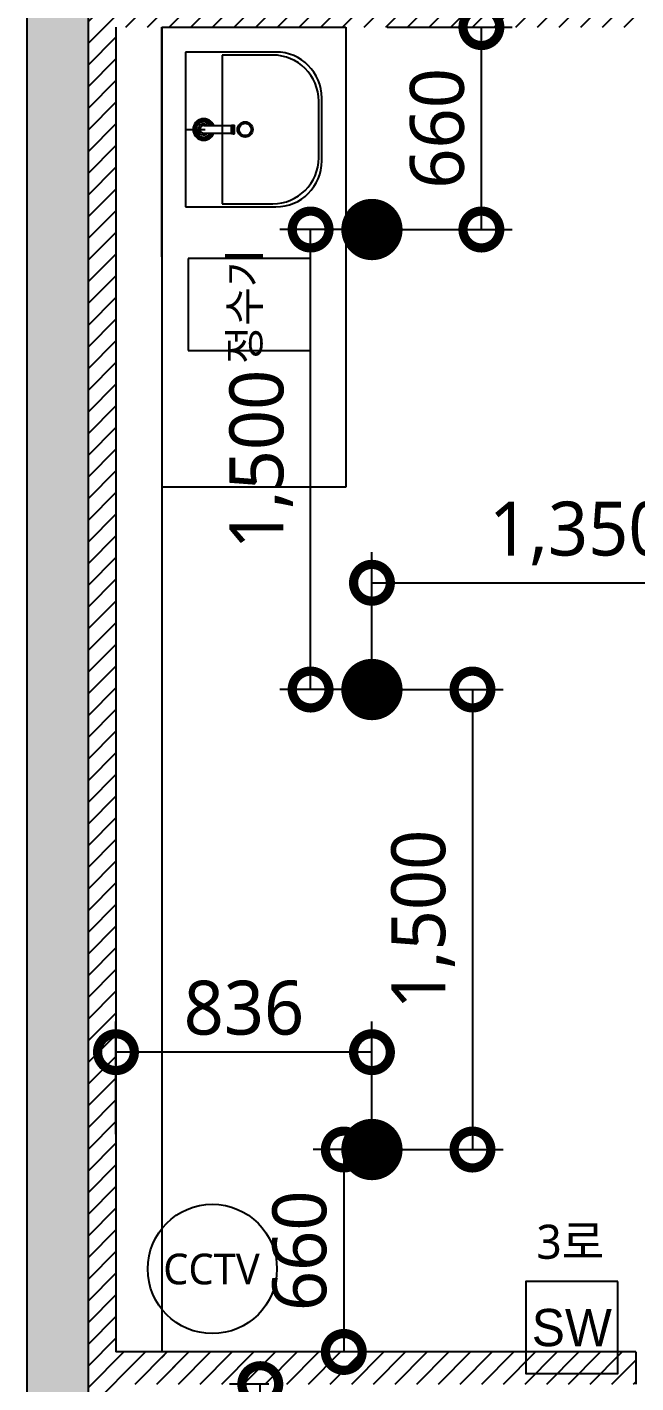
# Model space of a CAD drawing. Header units: metres. Extents: x 11578468 to 47831421, y -58341524 to -14256839.
# Drawn here: x 23742704 to 23744691, y -29041432 to -29037011 of the extents above; entities that cross this region are included whole.
import ezdxf
from ezdxf.enums import TextEntityAlignment as Align

# ---------------------------------------------------------------- set-up
doc = ezdxf.new("R2010")
doc.units = ezdxf.units.M
doc.header["$LTSCALE"] = 50
doc.header["$MEASUREMENT"] = 0
doc.layers.get('0').update_dxf_attribs({"linetype": 'CONTINUOUS'})
doc.layers.get('DEFPOINTS').update_dxf_attribs({"linetype": 'CONTINUOUS'})
for name, color, linetype in [('03-TEXT', 3, 'CONTINUOUS'), ('CO-DOOR', 8, 'CONTINUOUS'), ('S-DIM', 7, 'CONTINUOUS'), ('WAL', 3, 'CONTINUOUS'), ('wall', 3, 'CONTINUOUS'), ('신설_SW', 10, 'CONTINUOUS')]:
    doc.layers.add(name, color=color, linetype=linetype)
doc.styles.add('DAWIN', font='NanumSquareR.ttf')
doc.styles.add('맑은 고딕', font='malgun.ttf')
doc.styles.add('울릉도L', font='Expo M.ttf')
doc.dimstyles.new('80', dxfattribs={"dimscale": 80, "dimtxt": 2.2, "dimasz": 3, "dimexe": 1.25, "dimexo": 0.625, "dimtad": 1, "dimdec": 0, "dimzin": 0, "dimdsep": 46, "dimlunit": 6, "dimtxsty": 'DAWIN', "dimblk1": 'DOTSMALL', "dimblk2": 'DOTSMALL', "dimsah": 1, "dimcen": 0.001, "dimclrd": 1, "dimclre": 1, "dimclrt": 3, "dimadec": 0, "dimazin": 0, "dimtfac": 1, "dimtdec": 0, "dimtix": 1, "dimtmove": 2, "dimatfit": 3, "dimldrblk": 'DOTSMALL', "dimfxl": 1.25, "dimtolj": 1, "dimtzin": 0, "dimarcsym": 0})
pattern_1 = [(45, (35200, -25360), (-35.35533906, 35.35533906), [])]

# ---------------------------------------------------------------- blocks, each defined once
blk = doc.blocks.new('슬하_전기')
at = {"layer": 'CO-DOOR'}
h = blk.add_hatch(color=256, dxfattribs=at)
h.dxf.hatch_style = 1
h.paths.add_polyline_path([(11573349.8, -14326146.7), (11557549.8, -14326146.7), (11557549.8, -14341751.7), (11557749.8, -14341751.7), (11557749.8, -14341136.7), (11557909.8, -14341136.7), (11557909.8, -14340351.7), (11557749.8, -14340351.7), (11557749.8, -14330996.7), (11560649.8, -14330996.7), (11560649.8, -14330796.7), (11557749.8, -14330796.7), (11557749.8, -14326346.7), (11560449.8, -14326346.7), (11560449.8, -14329796.7), (11560649.8, -14329796.7), (11560649.8, -14326346.7), (11565749.8, -14326346.7), (11565749.8, -14329396.7), (11565949.8, -14329396.7), (11565949.8, -14326346.7), (11569149.8, -14326346.7), (11569149.8, -14329396.7), (11569349.8, -14329396.7), (11569349.8, -14328646.7), (11569949.8, -14328646.7), (11569949.8, -14328557.2), (11569939.8, -14328557.2), (11569939.8, -14328517.2), (11569949.8, -14328446.7), (11569349.8, -14328446.7), (11569349.8, -14326346.7), (11571549.8, -14326346.7), (11571549.8, -14328446.7), (11570949.8, -14328446.7), (11570949.8, -14328517.2), (11570959.8, -14328517.2), (11570959.8, -14328571.7), (11570949.8, -14328571.7), (11570949.8, -14328646.7), (11571749.8, -14328646.7), (11571749.8, -14328151.7), (11574897.8, -14328151.7), (11574897.8, -14327746.7), (11571749.8, -14327746.7), (11571749.8, -14326346.7), (11573349.8, -14326346.7)])
h.paths.add_polyline_path([(11565549.8, -14330996.7), (11570049.8, -14330996.7), (11570049.8, -14330796.7), (11564799.8, -14330796.7), (11564799.8, -14330821.7), (11564799.8, -14330971.7), (11564799.8, -14330996.7), (11564799.8, -14331246.7), (11565549.8, -14331246.7)], flags=17)
h.paths.add_polyline_path([(11571829.8, -14330796.7), (11571549.8, -14330796.7), (11571049.8, -14330796.7), (11571049.8, -14330996.7), (11571049.8, -14331306.7), (11571829.8, -14331306.7)], flags=17)
h.paths.add_polyline_path([(11578227.8, -14326146.7), (11577349.8, -14326146.7), (11577349.8, -14326346.7), (11577349.8, -14326946.7), (11578027.8, -14326946.7), (11578027.8, -14327746.7), (11577547.8, -14327746.7), (11577547.8, -14328046.7), (11578027.8, -14328046.7), (11578027.8, -14328046.7), (11578227.8, -14328046.7)])
h.paths.add_polyline_path([(11578227.8, -14328896.7), (11578077.8, -14328896.7), (11578027.8, -14328896.7), (11578027.8, -14329646.7), (11578227.8, -14329646.7)])
h.paths.add_polyline_path([(11578227.8, -14330196.7), (11578077.8, -14330196.7), (11578027.8, -14330196.7), (11578027.8, -14330355.7), (11577465.8, -14330355.7), (11577465.8, -14331196.7), (11578027.8, -14331196.7), (11578027.8, -14331296.7), (11578227.8, -14331296.7)])
h.paths.add_polyline_path([(11578227.8, -14332526.7), (11578077.8, -14332526.7), (11578027.8, -14332526.7), (11578027.8, -14333091.7), (11578227.8, -14333091.7)])
h.paths.add_polyline_path([(11577949.8, -14337701.7), (11577349.8, -14337701.7), (11577349.8, -14338401.7), (11577949.8, -14338401.7)])
h.paths.add_polyline_path([(11572906.8, -14340321.7), (11572426.8, -14340321.7), (11572426.8, -14341101.7), (11572906.8, -14341101.7)], flags=17)
h.paths.add_polyline_path([(11565399.8, -14340036.7), (11564914.8, -14340036.7), (11564914.8, -14340811.7), (11565399.8, -14340811.7)], flags=17)
h = blk.add_hatch(dxfattribs=at)
h.set_pattern_fill('_USER', color=256, scale=50, angle=45, pattern_type=0)
h.set_pattern_definition(pattern_1)
h.paths.add_polyline_path([(11557839.8, -14333601.7), (11557839.8, -14331146.7), (11559309.8, -14331146.7), (11559309.8, -14332324.7), (11559414.8, -14332324.7), (11559414.8, -14331046.7), (11560649.8, -14331046.7), (11560649.8, -14330996.7), (11557749.8, -14330996.7), (11557749.8, -14340351.7), (11557909.8, -14340351.7), (11557909.8, -14341136.7), (11557749.8, -14341136.7), (11557749.8, -14341551.7), (11557819.8, -14341551.7), (11557819.8, -14341206.7), (11557979.8, -14341206.7), (11557979.8, -14340281.7), (11557839.8, -14340281.7), (11557839.8, -14338131.7), (11559536.8, -14338131.7), (11559536.8, -14338026.7), (11557839.8, -14338026.7), (11557839.8, -14333706.7), (11560860.8, -14333706.7), (11560860.8, -14333806.7), (11560965.8, -14333806.7), (11560965.8, -14333706.7), (11562498.8, -14333706.7), (11562498.8, -14333601.7)])
h = blk.add_hatch(dxfattribs=at)
h.set_pattern_fill('_USER', color=256, scale=50, angle=45, pattern_type=0)
h.set_pattern_definition(pattern_1)
h.paths.add_polyline_path([(11559536.8, -14338026.7), (11557989.8, -14338026.7), (11557989.8, -14338131.7), (11559536.8, -14338131.7)])
for p, q in [((11557549.8, -14341751.7), (11557549.8, -14326146.7)), ((11557749.8, -14340351.7), (11557749.8, -14330996.7)), ((11557990.3, -14335206.5), (11557989.8, -14333706.7)), ((11557989.8, -14333706.7), (11558589.8, -14333706.7)), ((11558589.8, -14333706.7), (11558590.3, -14335206.5)), ((11558361.6, -14333787.9), (11558066.6, -14333787.9)), ((11558066.6, -14333787.9), (11558066.6, -14334292.9)), ((11558351.6, -14333797.9), (11558186.6, -14333797.9)), ((11558186.6, -14333797.9), (11558186.6, -14334282.9)), ((11558501.6, -14334132.9), (11558501.6, -14333947.9)), ((11558511.6, -14334142.9), (11558511.6, -14333937.9)), ((11558066.6, -14334040.4), (11558131.6, -14334040.4)), ((11558126.6, -14334027.9), (11558217.1, -14334027.9)), ((11558126.6, -14334052.9), (11558217.1, -14334052.9)), ((11558217.1, -14334026.9), (11558222.1, -14334026.9)), ((11558217.1, -14334053.9), (11558217.1, -14334026.9)), ((11558217.1, -14334053.9), (11558222.1, -14334053.9)), ((11558222.1, -14334025.9), (11558227.1, -14334025.9)), ((11558222.1, -14334054.9), (11558222.1, -14334025.9)), ((11558222.1, -14334054.9), (11558227.1, -14334054.9)), ((11558227.1, -14334054.9), (11558227.1, -14334025.9)), ((11558186.6, -14334282.9), (11558351.6, -14334282.9)), ((11558066.6, -14334292.9), (11558361.6, -14334292.9)), ((11558475.1, -14334461.3), (11558075.1, -14334461.3)), ((11558075.1, -14334461.3), (11558075.1, -14334761.3)), ((11558475.1, -14334761.3), (11558475.1, -14334461.3)), ((11558075.1, -14334761.3), (11558475.1, -14334761.3)), ((11558590.3, -14335206.5), (11557990.3, -14335206.5))]:
    blk.add_line(p, q, dxfattribs=at)
for points in [[(11557839.8, -14333706.7), (11557839.8, -14338026.7)], [(11557989.8, -14333706.7), (11557989.8, -14338026.7)], [(11559536.8, -14338026.7), (11557839.8, -14338026.7)], [(11559536.8, -14338026.7), (11559536.8, -14338131.7)]]:
    blk.add_lwpolyline(points, dxfattribs=at)
for radius in [25, 20]:
    blk.add_circle((11558261.6, -14334040.4), radius, dxfattribs=at)
for centre, radius, start, end in [((11558351.6, -14333947.9), 150, 0, 90), ((11558361.6, -14333937.9), 150, 0, 90), ((11558126.6, -14334040.4), 35, 20.9248, 339.0751), ((11558126.6, -14334040.4), 30, 24.6243, 335.3757), ((11558126.6, -14334040.4), 25, 30, 330), ((11558126.6, -14334040.4), 18, 43.9829, 316.017), ((11558126.6, -14334040.4), 12.5, 90, 270), ((11558351.6, -14334132.9), 150, 270, 0), ((11558361.6, -14334142.9), 150, 270, 0)]:
    blk.add_arc(centre, radius, start, end, dxfattribs=at)
at = {"layer": 'CO-DOOR', "style": '맑은 고딕'}
blk.add_text('정수기', height=100, rotation=90, dxfattribs=at).set_placement((11558208.9, -14334805.5), align=Align.TOP_LEFT)
blk = doc.blocks.new('6dlscl')
at = {"layer": '03-TEXT', "color": 10, "const_width": 100}
blk.add_lwpolyline([(11557221.8, -14273734, 1), (11557221.8, -14273834, 1)], format="xyb", close=True, dxfattribs=at)
blk = doc.blocks.new('TMSXNLS')
at = {"layer": '신설_SW', "color": 240, "linetype": 'Continuous'}
blk.add_lwpolyline([(11559356.3, -14268182.3), (11559056.3, -14268182.3), (11559056.3, -14268482.3), (11559356.3, -14268482.3)], close=True, dxfattribs=at)
at = {"layer": '신설_SW', "color": 240, "linetype": 'Continuous', "style": '울릉도L'}
blk.add_text('SW', height=121.4, dxfattribs=at).set_placement((11559206.3, -14268332.3), align=Align.MIDDLE_CENTER)
blk = doc.blocks.new('_DOTSMALL')
at = {"color": 0, "linetype": 'ByBlock', "const_width": 0.5}
blk.add_lwpolyline([(-0.0625, 0, 1), (0.0625, 0, 1)], format="xyb", close=True, dxfattribs=at)
blk = doc.blocks.new('*D2730')
at = {"layer": 'DEFPOINTS', "color": 0}
for p in [(23743464.9, -29041435.6), (23743542.3, -29041435.6), (23743542.3, -29041995.6)]:
    blk.add_point(p, dxfattribs=at)
at = {"layer": 'S-DIM', "color": 1, "lineweight": -2, "ltscale": 10}
for p, q in [((23743492.3, -29041435.6), (23743364.9, -29041435.6)), ((23743464.9, -29041995.6), (23743464.9, -29041435.6)), ((23743492.3, -29041995.6), (23743364.9, -29041995.6))]:
    blk.add_line(p, q, dxfattribs=at)
at = {"layer": 'S-DIM', "color": 1, "lineweight": -2, "xscale": 240, "yscale": 240, "zscale": 240}
for p, rotation in [((23743464.9, -29041435.6), 90), ((23743464.9, -29041995.6), 270)]:
    blk.add_blockref('_DOTSMALL', p, dxfattribs=dict(at, rotation=rotation))
at = {"layer": 'S-DIM', "color": 3, "ltscale": 10, "insert": (23743321, -29041715.6), "char_height": 176, "attachment_point": 5, "rotation": 90, "style": 'DAWIN'}
blk.add_mtext('\\A1;560', dxfattribs=at)
blk = doc.blocks.new('*D2742')
at = {"layer": 'DEFPOINTS', "color": 0}
for p in [(23742993.8, -29040353.1), (23742993.8, -29040670.6), (23743829.3, -29040670.6)]:
    blk.add_point(p, dxfattribs=at)
at = {"layer": 'S-DIM', "color": 1, "lineweight": -2, "ltscale": 10}
for p, q in [((23742993.8, -29040620.6), (23742993.8, -29040253.1)), ((23743829.3, -29040620.6), (23743829.3, -29040253.1)), ((23743829.3, -29040353.1), (23742993.8, -29040353.1))]:
    blk.add_line(p, q, dxfattribs=at)
at = {"layer": 'S-DIM', "color": 1, "lineweight": -2, "xscale": 240, "yscale": 240, "zscale": 240, "rotation": 180}
blk.add_blockref('_DOTSMALL', (23742993.8, -29040353.1), dxfattribs=at)
at = {"layer": 'S-DIM', "color": 1, "lineweight": -2, "xscale": 240, "yscale": 240, "zscale": 240}
blk.add_blockref('_DOTSMALL', (23743829.3, -29040353.1), dxfattribs=at)
at = {"layer": 'S-DIM', "color": 3, "ltscale": 10, "insert": (23743411.5, -29040209.2), "char_height": 176, "attachment_point": 5, "style": 'DAWIN'}
blk.add_mtext('\\A1;836', dxfattribs=at)
blk = doc.blocks.new('*D2743')
at = {"layer": 'DEFPOINTS', "color": 0}
for p in [(23743829.3, -29039170.6), (23743829.3, -29040670.6), (23744157.4, -29040670.6)]:
    blk.add_point(p, dxfattribs=at)
at = {"layer": 'S-DIM', "color": 1, "lineweight": -2, "ltscale": 10}
for p, q in [((23743879.3, -29039170.6), (23744257.4, -29039170.6)), ((23744157.4, -29039170.6), (23744157.4, -29040670.6)), ((23743879.3, -29040670.6), (23744257.4, -29040670.6))]:
    blk.add_line(p, q, dxfattribs=at)
at = {"layer": 'S-DIM', "color": 1, "lineweight": -2, "xscale": 240, "yscale": 240, "zscale": 240}
for p, rotation in [((23744157.4, -29039170.6), 90), ((23744157.4, -29040670.6), 270)]:
    blk.add_blockref('_DOTSMALL', p, dxfattribs=dict(at, rotation=rotation))
at = {"layer": 'S-DIM', "color": 3, "ltscale": 10, "insert": (23743996.4, -29039920.6), "char_height": 176, "attachment_point": 5, "rotation": 90, "style": 'DAWIN'}
blk.add_mtext('\\A1;1,500', dxfattribs=at)
blk = doc.blocks.new('*D2744')
at = {"layer": 'DEFPOINTS', "color": 0}
for p in [(23743829.3, -29040670.6), (23743737.5, -29041330.6), (23743829.3, -29041330.6)]:
    blk.add_point(p, dxfattribs=at)
at = {"layer": 'S-DIM', "color": 1, "lineweight": -2, "ltscale": 10}
for p, q in [((23743779.3, -29040670.6), (23743637.5, -29040670.6)), ((23743737.5, -29040670.6), (23743737.5, -29041330.6)), ((23743779.3, -29041330.6), (23743637.5, -29041330.6))]:
    blk.add_line(p, q, dxfattribs=at)
at = {"layer": 'S-DIM', "color": 1, "lineweight": -2, "xscale": 240, "yscale": 240, "zscale": 240}
for p, rotation in [((23743737.5, -29040670.6), 90), ((23743737.5, -29041330.6), 270)]:
    blk.add_blockref('_DOTSMALL', p, dxfattribs=dict(at, rotation=rotation))
at = {"layer": 'S-DIM', "color": 3, "ltscale": 10, "insert": (23743593.6, -29041000.6), "char_height": 176, "attachment_point": 5, "rotation": 90, "style": 'DAWIN'}
blk.add_mtext('\\A1;660', dxfattribs=at)
blk = doc.blocks.new('*D2745')
at = {"layer": 'DEFPOINTS', "color": 0}
for p in [(23743629.1, -29037670.6), (23743829.3, -29037670.6), (23743829.3, -29039170.6)]:
    blk.add_point(p, dxfattribs=at)
at = {"layer": 'S-DIM', "color": 1, "lineweight": -2, "ltscale": 10}
for p, q in [((23743779.3, -29037670.6), (23743529.1, -29037670.6)), ((23743629.1, -29039170.6), (23743629.1, -29037670.6)), ((23743779.3, -29039170.6), (23743529.1, -29039170.6))]:
    blk.add_line(p, q, dxfattribs=at)
at = {"layer": 'S-DIM', "color": 1, "lineweight": -2, "xscale": 240, "yscale": 240, "zscale": 240}
for p, rotation in [((23743629.1, -29037670.6), 90), ((23743629.1, -29039170.6), 270)]:
    blk.add_blockref('_DOTSMALL', p, dxfattribs=dict(at, rotation=rotation))
at = {"layer": 'S-DIM', "color": 3, "ltscale": 10, "insert": (23743468.1, -29038420.6), "char_height": 176, "attachment_point": 5, "rotation": 90, "style": 'DAWIN'}
blk.add_mtext('\\A1;1,500', dxfattribs=at)
blk = doc.blocks.new('*D2746')
at = {"layer": 'DEFPOINTS', "color": 0}
for p in [(23743829.3, -29037010.6), (23744186.5, -29037010.6), (23743829.3, -29037670.6)]:
    blk.add_point(p, dxfattribs=at)
at = {"layer": 'S-DIM', "color": 1, "lineweight": -2, "ltscale": 10}
for p, q in [((23743879.3, -29037010.6), (23744286.5, -29037010.6)), ((23744186.5, -29037670.6), (23744186.5, -29037010.6)), ((23743879.3, -29037670.6), (23744286.5, -29037670.6))]:
    blk.add_line(p, q, dxfattribs=at)
at = {"layer": 'S-DIM', "color": 1, "lineweight": -2, "xscale": 240, "yscale": 240, "zscale": 240}
for p, rotation in [((23744186.5, -29037010.6), 90), ((23744186.5, -29037670.6), 270)]:
    blk.add_blockref('_DOTSMALL', p, dxfattribs=dict(at, rotation=rotation))
at = {"layer": 'S-DIM', "color": 3, "ltscale": 10, "insert": (23744042.6, -29037340.6), "char_height": 176, "attachment_point": 5, "rotation": 90, "style": 'DAWIN'}
blk.add_mtext('\\A1;660', dxfattribs=at)
blk = doc.blocks.new('*D2748')
at = {"layer": 'DEFPOINTS', "color": 0}
for p in [(23745179.3, -29038822.5), (23743829.3, -29039170.6), (23745179.3, -29039170.6)]:
    blk.add_point(p, dxfattribs=at)
at = {"layer": 'S-DIM', "color": 1, "lineweight": -2, "ltscale": 10}
for p, q in [((23743829.3, -29039120.6), (23743829.3, -29038722.5)), ((23745179.3, -29039120.6), (23745179.3, -29038722.5)), ((23743829.3, -29038822.5), (23745179.3, -29038822.5))]:
    blk.add_line(p, q, dxfattribs=at)
at = {"layer": 'S-DIM', "color": 1, "lineweight": -2, "xscale": 240, "yscale": 240, "zscale": 240, "rotation": 180}
blk.add_blockref('_DOTSMALL', (23743829.3, -29038822.5), dxfattribs=at)
at = {"layer": 'S-DIM', "color": 1, "lineweight": -2, "xscale": 240, "yscale": 240, "zscale": 240}
blk.add_blockref('_DOTSMALL', (23745179.3, -29038822.5), dxfattribs=at)
at = {"layer": 'S-DIM', "color": 3, "ltscale": 10, "insert": (23744504.3, -29038661.6), "char_height": 176, "attachment_point": 5, "style": 'DAWIN'}
blk.add_mtext('\\A1;1,350', dxfattribs=at)

msp = doc.modelspace()

# ---------------------------------------------------------------- linework, layer by layer
at = {"layer": 'WAL'}
msp.add_circle((23743308.5, -29041060), 210.9, dxfattribs=at)

# ---------------------------------------------------------------- block references
for name, p in [('6dlscl', (12186607.5, -14763886.6)), ('6dlscl', (12186607.5, -14765386.6)), ('6dlscl', (12186607.5, -14766886.6)), ('TMSXNLS', (12185275.3, -14772918.8))]:
    msp.add_blockref(name, p)
at = {"layer": 'wall'}
msp.add_blockref('슬하_전기', (12185153.9, -14703303.9), dxfattribs=at)

# ---------------------------------------------------------------- texts
at = {"layer": '03-TEXT', "style": '맑은 고딕'}
msp.add_text('3로', height=111.11, dxfattribs=at).set_placement((23744366, -29040915.8), align=Align.TOP_LEFT)
at = {"layer": 'WAL', "style": '맑은 고딕'}
msp.add_text('CCTV', height=100, dxfattribs=at).set_placement((23743148, -29041110.1))

# ---------------------------------------------------------------- dimensions: what is measured, and where the dimension line sits
at = {"layer": 'S-DIM', "ltscale": 10}
for base, p1, p2, picture, middle in [((23744186.5, -29037010.6), (23743829.3, -29037670.6), (23743829.3, -29037010.6), '*D2746', (23744042.6, -29037340.6)), ((23743629.1, -29037670.6), (23743829.3, -29039170.6), (23743829.3, -29037670.6), '*D2745', (23743468.1, -29038420.6)), ((23744157.4, -29040670.6), (23743829.3, -29039170.6), (23743829.3, -29040670.6), '*D2743', (23743996.4, -29039920.6)), ((23743737.5, -29041330.6), (23743829.3, -29040670.6), (23743829.3, -29041330.6), '*D2744', (23743593.6, -29041000.6)), ((23743464.9, -29041435.6), (23743542.3, -29041995.6), (23743542.3, -29041435.6), '*D2730', (23743321, -29041715.6))]:
    dim = msp.add_linear_dim(base=base, p1=p1, p2=p2, angle=90, dimstyle='80', dxfattribs=at)
    dim.commit()
    dim.dimension.update_dxf_attribs({"geometry": picture, "text_midpoint": middle})
for base, p1, p2, picture, middle in [((23745179.3, -29038822.5), (23743829.3, -29039170.6), (23745179.3, -29039170.6), '*D2748', (23744504.3, -29038661.6)), ((23742993.7942109, -29040353.0965917), (23743829.2942109, -29040670.5665849), (23742993.7942109, -29040670.5665849), '*D2742', (23743411.5442109, -29040209.196449))]:
    dim = msp.add_linear_dim(base=base, p1=p1, p2=p2, dimstyle='80', dxfattribs=at)
    dim.commit()
    dim.dimension.update_dxf_attribs({"geometry": picture, "text_midpoint": middle})

doc.saveas('drawing.dxf')
